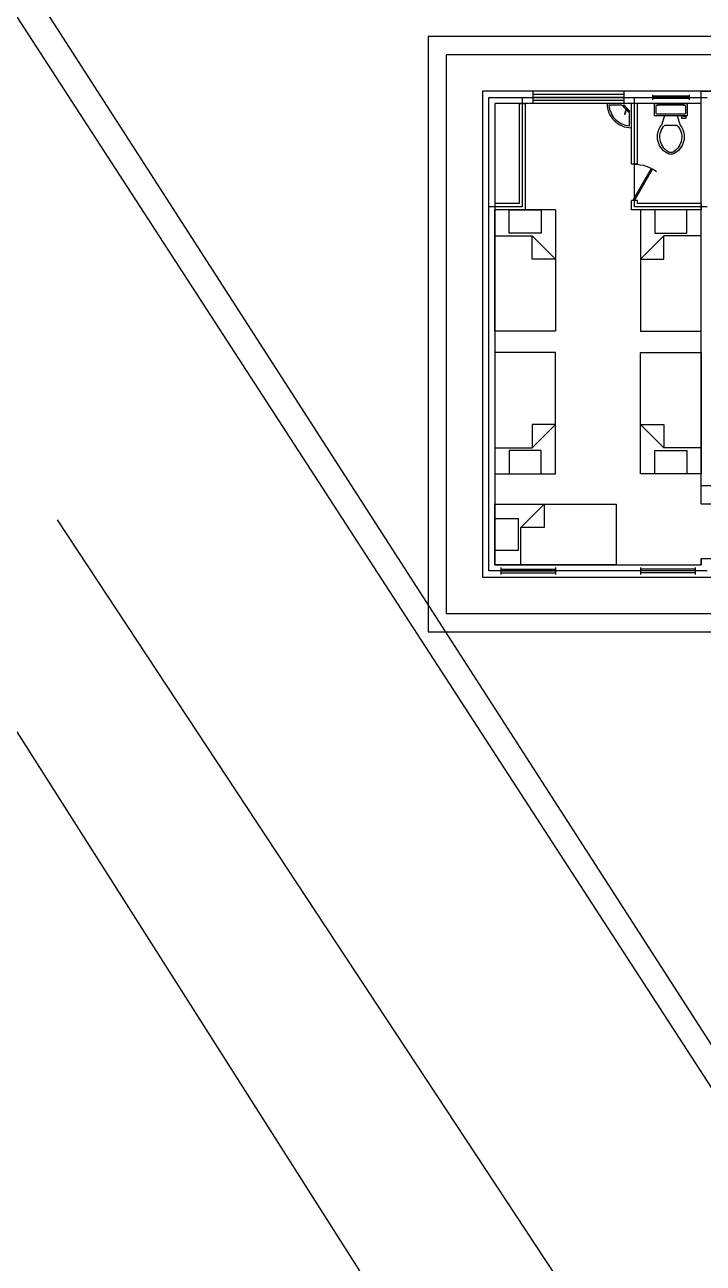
# Model space of a CAD drawing. Extents: x 532522 to 2902776, y -101917278 to 111238625.
# Drawn here: x 2902168.64 to 2902179.82, y 2548842.55 to 2548862.95 of the extents above; entities that cross this region are included whole.
import ezdxf

# ---------------------------------------------------------------- set-up
doc = ezdxf.new("R2010")
doc.units = 0
doc.header["$LTSCALE"] = 1000
doc.header["$MEASUREMENT"] = 0
doc.linetypes.add('DASHDOT', pattern=[1, 0.5, -0.25, 0, -0.25])
doc.layers.get('0').update_dxf_attribs({"linetype": 'CONTINUOUS'})
for name, color, linetype in [('1', 7, 'CONTINUOUS'), ('NEW道路', 4, 'CONTINUOUS'), ('施工临建布置', 7, 'CONTINUOUS'), ('施工生活区', 252, 'CONTINUOUS')]:
    doc.layers.add(name, color=color, linetype=linetype)

# ---------------------------------------------------------------- blocks, each defined once
blk = doc.blocks.new('Faucet - kit sink top')
for p, q in [((-5.5, -0.75), (-5.5, -1.25)), ((-4.94278, -0.75), (-5.5, -0.75)), ((-5.5, -1.25), (-4.94278, -1.25)), ((-0.14775, -1.7441), (3.56698, -8.1782)), ((4.43301, -7.6782), (0.71828, -1.2441)), ((4.94278, -0.75), (5.5, -0.75)), ((5.5, -1.25), (4.94278, -1.25)), ((5.5, -0.75), (5.5, -1.25))]:
    blk.add_line(p, q)
blk.add_lwpolyline([(-0.00587, -2), (-6, -2), (-6, 0), (6, 0), (6, -2), (1.15195, -2)])
for centre, radius in [((-4, -1), 1), ((4, -1), 1), ((0, -1), 0.75)]:
    blk.add_circle(centre, radius)
blk.add_arc((4, -7.9282), 0.5, 210, 30)
blk = doc.blocks.new('宿舍楼')
at = {"layer": '施工生活区', "color": 6}
for p, q in [((0.9, -0.9), (4.7, -0.9)), ((0.9, -8.9), (0.9, -0.9)), ((4.6, -1), (1, -1)), ((1, -1), (1, -8.8)), ((1.2, -1.06), (1.2, -0.94)), ((1.2, -0.97), (2.1, -0.97)), ((1.2, -1), (2.1, -1)), ((2.1, -1.06), (2.1, -0.94)), ((3.5, -1.06), (3.5, -0.94)), ((4.4, -0.97), (3.5, -0.97)), ((4.4, -1), (3.5, -1)), ((4.4, -1.06), (4.4, -0.94)), ((3.1, -1.1), (1.1, -1.1)), ((1.1, -1.1), (4.5, -1.1)), ((1.1, -8.7), (1.1, -1.1)), ((1.2, -1.03), (2.1, -1.03)), ((4.4, -1.03), (3.5, -1.03)), ((4.5, -1.2), (4.5, -1.1)), ((4.5, -1.1), (4.5, -1.2)), ((4.7, -1.2), (4.5, -1.2)), ((4.7, -2.1), (4.5, -2.1)), ((4.5, -2.1), (4.5, -8.7)), ((5.95, -2.4), (4.5, -2.4)), ((5.95, -2.4), (4.5, -2.4)), ((4.5, -2.4), (4.5, -8.9)), ((4.5, -2.4), (4.5, -8.9)), ((1.55, -7), (1, -7)), ((1.6, -6.95), (1.1, -6.95)), ((1.5, -7.05), (1.1, -7.05)), ((1.5, -8.7), (1.5, -7.05)), ((1.55, -8.8), (1.55, -7)), ((1.6, -8.7), (1.6, -6.95)), ((3.35, -6.95), (3.35, -7.1)), ((4.5, -6.95), (3.35, -6.95)), ((3.45, -7.1), (3.35, -7.1)), ((3.378, -7.112), (3.4, -7.1)), ((3.678, -7.631), (3.378, -7.112)), ((4.6, -7), (3.4, -7)), ((3.4, -7), (3.4, -8.8)), ((3.4, -7.1), (3.699, -7.619)), ((3.45, -7.05), (3.45, -7.1)), ((4.5, -7.05), (3.45, -7.05)), ((4.5, -6.95), (3.5, -6.95)), ((3.35, -7.7), (3.35, -8.7)), ((3.45, -7.7), (3.35, -7.7)), ((3.45, -7.7), (3.45, -8.7)), ((3.699, -7.619), (3.678, -7.631)), ((3.898, -8.497), (3.848, -8.344)), ((3.898, -8.344), (4.102, -8.344)), ((4.102, -8.497), (4.152, -8.344)), ((4.267, -8.497), (3.733, -8.497)), ((3.733, -8.497), (3.733, -8.7)), ((3.759, -8.548), (3.759, -8.649)), ((4.216, -8.522), (3.784, -8.522)), ((4.178, -8.497), (4.178, -8.459)), ((4.178, -8.459), (4.254, -8.459)), ((4.203, -8.484), (4.203, -8.497)), ((4.254, -8.484), (4.203, -8.484)), ((4.241, -8.649), (4.241, -8.548)), ((4.254, -8.459), (4.254, -8.484)), ((4.267, -8.7), (4.267, -8.497)), ((4.5, -8.7), (1.1, -8.7)), ((1.725, -8.901), (1.725, -8.7)), ((3.225, -8.75), (1.725, -8.75)), ((3.225, -8.901), (3.225, -8.7)), ((3.7, -8.84), (3.7, -8.76)), ((3.733, -8.7), (4.267, -8.7)), ((3.784, -8.675), (4.216, -8.675)), ((4.3, -8.84), (4.3, -8.76)), ((4.7, -8.9), (0.9, -8.9)), ((1, -8.8), (4.6, -8.8)), ((3.225, -8.8), (1.725, -8.8)), ((3.225, -8.85), (1.725, -8.85)), ((4.3, -8.78), (3.7, -8.78)), ((4.3, -8.8), (3.7, -8.8)), ((4.3, -8.82), (3.7, -8.82)), ((4.5, -8.9), (8.3, -8.9)), ((4.5, -8.9), (8.3, -8.9))]:
    blk.add_line(p, q, dxfattribs=at)
at = {"layer": '施工生活区'}
for p, q in [((1.1, -1.1), (1.1, -2.1)), ((1.528, -1.1), (1.528, -1.714)), ((3.1, -2.1), (3.1, -1.1)), ((1.914, -2.1), (1.528, -1.714)), ((1.914, -1.714), (1.528, -1.714)), ((1.914, -2.1), (1.914, -1.714)), ((1.1, -2.1), (3.1, -2.1)), ((1.1, -4.6), (1.1, -2.6)), ((1.1, -2.6), (2.1, -2.6)), ((2.1, -2.6), (2.1, -4.6)), ((4.5, -2.6), (3.5, -2.6)), ((3.5, -2.6), (3.5, -4.6)), ((4.5, -4.6), (4.5, -2.6)), ((1.1, -3.028), (1.714, -3.028)), ((2.1, -3.414), (1.714, -3.028)), ((1.714, -3.414), (1.714, -3.028)), ((3.5, -3.414), (3.886, -3.028)), ((3.886, -3.414), (3.886, -3.028)), ((4.5, -3.028), (3.886, -3.028)), ((2.1, -3.414), (1.714, -3.414)), ((3.5, -3.414), (3.886, -3.414)), ((2.1, -4.6), (1.1, -4.6)), ((3.5, -4.6), (4.5, -4.6)), ((2.1, -4.95), (1.1, -4.95)), ((1.1, -4.95), (1.1, -6.95)), ((2.1, -6.95), (2.1, -4.95)), ((3.5, -4.95), (4.5, -4.95)), ((3.5, -6.95), (3.5, -4.95)), ((4.5, -4.95), (4.5, -6.95)), ((2.1, -6.136), (1.714, -6.522)), ((2.1, -6.136), (1.714, -6.136)), ((1.714, -6.136), (1.714, -6.522)), ((3.5, -6.136), (3.886, -6.522)), ((3.5, -6.136), (3.886, -6.136)), ((3.886, -6.136), (3.886, -6.522)), ((1.1, -6.522), (1.714, -6.522)), ((4.5, -6.522), (3.886, -6.522)), ((2.1, -6.95), (1.1, -6.95))]:
    blk.add_line(p, q, dxfattribs=at)
at = {"layer": '施工生活区', "linetype": 'Continuous'}
blk.add_line((1.1, -7.05), (1.1, -6.95), dxfattribs=at)
at = {"layer": '施工生活区', "color": 6, "linetype": 'Continuous'}
for p, q in [((4.5, -7.05), (4.5, -6.95)), ((1.5, -8.7), (1.6, -8.7)), ((3.45, -8.7), (3.35, -8.7))]:
    blk.add_line(p, q, dxfattribs=at)
at = {"layer": '施工生活区'}
for points in [[(25.5, 0), (48.2, 0), (48.2, -9.8), (0, -9.8), (0, 0), (22.7, 0)], [(25.5, -0.3), (47.9, -0.3), (47.9, -9.5), (0.3, -9.5), (0.3, -0.3), (22.7, -0.3)]]:
    blk.add_lwpolyline(points, dxfattribs=at)
for points in [[(1.486, -1.864), (1.486, -1.336), (1.1, -1.336), (1.1, -1.864)], [(1.864, -2.986), (1.336, -2.986), (1.336, -2.6), (1.864, -2.6)], [(3.736, -2.986), (4.264, -2.986), (4.264, -2.6), (3.736, -2.6)], [(1.864, -6.564), (1.336, -6.564), (1.336, -6.95), (1.864, -6.95)], [(3.736, -6.564), (4.264, -6.564), (4.264, -6.95), (3.736, -6.95)]]:
    blk.add_lwpolyline(points, close=True, dxfattribs=at)
at = {"layer": '施工生活区', "color": 6}
blk.add_lwpolyline([(2.95, -8.7, -0.414214), (3.35, -8.3), (3.35, -8.7)], format="xyb", close=True, dxfattribs=at)
blk.add_lwpolyline([(3.257, -8.606), (3.193, -8.67), (2.981, -8.67, -0.367426), (3.32, -8.331), (3.32, -8.543), (3.267, -8.596)], format="xyb", dxfattribs=at)
for centre, major_axis, start_param, end_param in [((3.4, -7.1), (-0.424, 0.424), 2.356194, 3.007379), ((4.089, -8.152), (-0.219, 0.219), -0.400929, 1.457886), ((4.107, -8.146), (-0.203, 0.203), -0.243421, 1.546922), ((4, -7.992), (0.0718, 0.0718), 0.361839, 1.208958), ((4, -7.963), (0.0718, 0.0718), 0.521165, 1.049632), ((3.911, -8.152), (-0.219, 0.219), 3.2545, 5.113316), ((3.893, -8.146), (0.203, 0.203), 4.73626, 6.526603), ((3.781, -8.544), (0.0159, 0.0159), 0.643501, 2.498092), ((4.219, -8.544), (-0.0159, 0.0159), 3.785094, 5.639684), ((3.781, -8.652), (-0.0159, 0.0159), 0.643501, 2.498092), ((4.219, -8.652), (0.0159, 0.0159), 3.785094, 5.639684)]:
    blk.add_ellipse(centre, major_axis=major_axis, ratio=1, start_param=start_param, end_param=end_param, dxfattribs=at)
at = {"layer": '施工生活区', "color": 6, "xscale": -0.01200000001552927, "yscale": 0.01200000000972068, "zscale": 0.012, "rotation": 224.999999975435}
blk.add_blockref('Faucet - kit sink top', (3.275, -8.625), dxfattribs=at)

msp = doc.modelspace()

# ---------------------------------------------------------------- linework, layer by layer
at = {"layer": '1', "color": 6, "linetype": 'Continuous'}
msp.add_lwpolyline([(2902168.513, 2548851.302), (2901896.318, 2548671.52), (2901896.318, 2548671.52), (2902214.465, 2548779.121)], close=True, dxfattribs=at)
at = {"layer": 'NEW道路', "color": 4, "linetype": 'DASHDOT'}
for p, q in [((2901650.254, 2548512.705), (2902169.176, 2548854.797)), ((2902169.176, 2548854.797), (2902223.498, 2548772.396))]:
    msp.add_line(p, q, dxfattribs=at)
at = {"layer": '施工临建布置', "color": 4, "linetype": 'Continuous'}
msp.add_line((2902097.021, 2548973.335), (2902219.798, 2548783.984), dxfattribs=at)
at = {"layer": '施工临建布置', "color": 6, "linetype": 'Continuous', "flags": 128}
msp.add_lwpolyline([(2902232.137, 2548907.22), (2902279.582, 2548920.02), (2902279.508, 2548966.172), (2902102.811, 2548965.927), (2902181.91, 2548843.105), (2902226.152, 2548843.112)], close=True, dxfattribs=at)

# ---------------------------------------------------------------- block references
at = {"layer": '施工临建布置', "color": 6, "linetype": 'Continuous', "xscale": -1, "rotation": 180}
msp.add_blockref('宿舍楼', (2902175.283, 2548852.953), dxfattribs=at)

doc.saveas('drawing.dxf')
